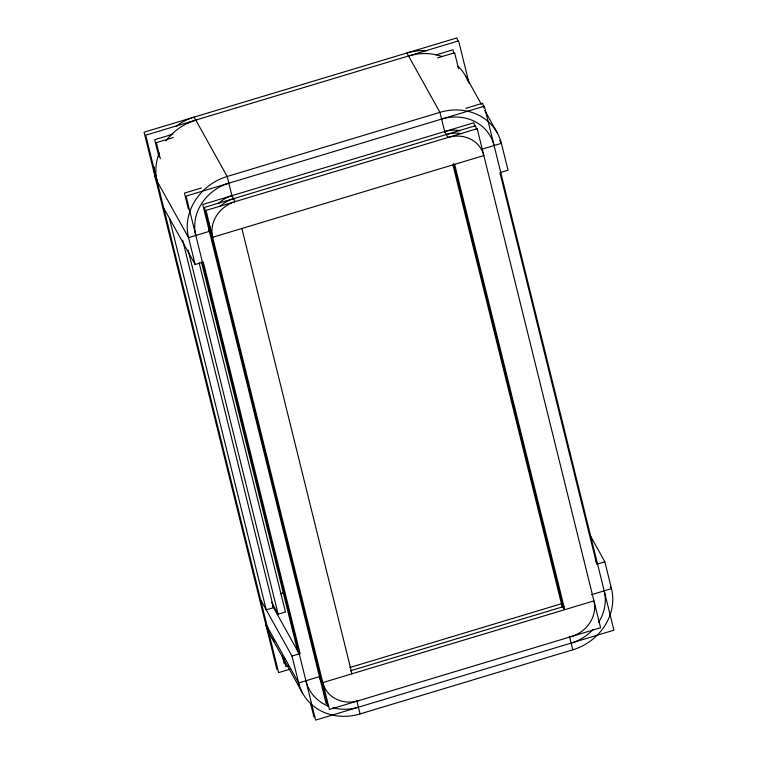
<?xml version="1.0" encoding="UTF-8"?>
<svg xmlns="http://www.w3.org/2000/svg" width="758" height="758" viewBox="0 0 758 758"><rect width="100%" height="100%" fill="white"/><g stroke="black" fill="none" stroke-linecap="round" stroke-linejoin="round"><path stroke-width="1.14" d="M166.002 140.922A52.577 47.129 -29.1 0 1 188.098 123.004L195.791 120.077M188.098 123.004L189.983 122.171M172.767 134.232L154.689 139.69L158.934 156.849M436.021 54.898L452.971 49.791L453.815 53.221M173.288 137.549L156.347 142.656L160.308 158.678M437.669 57.864L454.62 52.757L458.581 68.779M201.382 188.003L184.431 193.119L188.41 209.199M465.763 108.328L482.704 103.221L483.841 107.816M209.644 231.266L188.515 237.633L155.466 178.263A52.577 47.129 -29.1 0 1 154.196 167.092M481.368 149.373L501.389 143.338L500.896 141.538A52.577 47.129 -29.1 0 0 439.934 112.355L406.894 52.984A52.577 47.129 -29.1 0 1 426.915 50.72M208.744 222.615A30.671 27.496 -29.1 0 0 209.369 231.342L212.676 237.282L483.831 155.561A30.671 27.496 -29.1 0 0 447.987 137.482L444.681 131.551A30.671 27.496 -29.1 0 1 460.172 130.746M163.766 208.109L195.157 264.504L203.286 262.05L300.102 653.623L291.972 656.077L260.581 599.682M280.308 593.732L283.7 592.709M271.497 602.222L278.158 614.188L285.453 611.99L199.146 262.903M297.619 650.914L298.453 650.658M572.821 649.805A52.577 47.129 -29.1 0 0 611.895 590.473L604.846 561.782L596.717 564.227L499.901 172.653L508.031 170.209L501.389 143.338L499.674 140.258M288.163 665.988L285.908 666.67L283.644 657.518M289.954 669.2L278.612 672.621L145.726 135.17L458.609 40.866L469.117 83.361M319.753 676.581L298.614 682.949L265.575 623.588A52.577 47.129 -29.1 0 0 269.611 633.925M349.808 667.523L561.432 603.738L564.738 609.678L454.629 164.353M591.467 594.689L611.498 588.653L610.351 586.597M350.329 670.83L564.037 606.419M322.188 683.318A30.671 27.496 -29.1 0 1 319.478 676.667L322.775 682.598L593.94 600.876A30.671 27.496 -29.1 0 1 571.38 636.549M299.107 684.749A52.577 47.129 -29.1 0 0 360.069 713.932L572.821 649.805L569.485 636.322M408.543 55.959L416.521 54.159A52.577 47.129 -29.1 0 1 441.99 56.509M465.952 76.596L481.358 104.282M484.788 110.441L497.343 133.001M590.008 535.12L604.846 561.782M595.902 561.015L597.55 563.98M272.416 605.623L299.268 653.879M271.269 636.891L302.66 693.286M299.107 684.749L291.972 656.077M267.716 628.344L267.223 626.553A52.577 47.129 -29.1 0 0 274.263 641.562M457.804 41.349L456.96 37.9L144.077 132.195L276.964 669.655M476.394 129.154L475.541 125.714L204.376 207.446L327.769 706.503M474.735 126.188L473.883 122.749L202.727 204.471L326.12 703.538M453.549 163.681L563.772 609.489M444.937 132.574L439.934 112.355L227.182 176.481A52.577 47.129 -29.1 0 0 188.107 235.814L195.157 264.504M452.914 164.818L562.265 607.111M241.878 228.48L351.977 673.796M231.901 195.583L227.182 176.481L194.133 117.111A52.577 47.129 -29.1 0 0 175.847 126.397M356.734 700.449L360.069 713.932M201.476 262.069L297.799 651.634M310.581 703.339L313.992 717.134M188.155 250.178L278.158 614.188M182.687 240.201L273.543 607.66L266.248 609.858L169.432 218.285M282.27 655.689L284.25 663.705M156.716 179.409L157.124 181.238A52.577 47.129 -29.1 0 1 159.227 153.097M358.629 700.676A30.671 27.496 -29.1 0 1 322.775 682.598M212.676 237.282A30.671 27.496 -29.1 0 1 235.226 201.609L231.929 195.668A30.671 27.496 -29.1 0 0 218.219 203.675M324.604 687.506A30.671 27.496 -29.1 0 1 321.127 679.632M211.018 234.317A30.671 27.496 -29.1 0 1 210.298 227.059M219.867 206.64A30.671 27.496 -29.1 0 1 233.578 198.643M458.05 66.353A52.577 47.129 -29.1 0 1 468.311 81.627M441.601 119.072A44.911 40.259 -29.1 0 1 494.093 145.536M195.81 235.435A44.911 40.259 -29.1 0 1 228.84 183.199M604.192 590.852A44.911 40.259 -29.1 0 1 598.545 622.451M593.277 629.301A44.911 40.259 -29.1 0 1 571.162 643.087M358.401 707.214A44.911 40.259 -29.1 0 1 333.008 707.745M326.793 705.509A44.911 40.259 -29.1 0 1 305.919 680.75M446.339 134.517A30.671 27.496 -29.1 0 1 461.83 133.721M484.362 106.186L186.08 196.085L315.641 720.1L613.923 630.201L484.362 106.186M477.189 128.68L206.024 210.411L329.427 709.469L600.582 627.747L477.189 128.68"/></g></svg>
